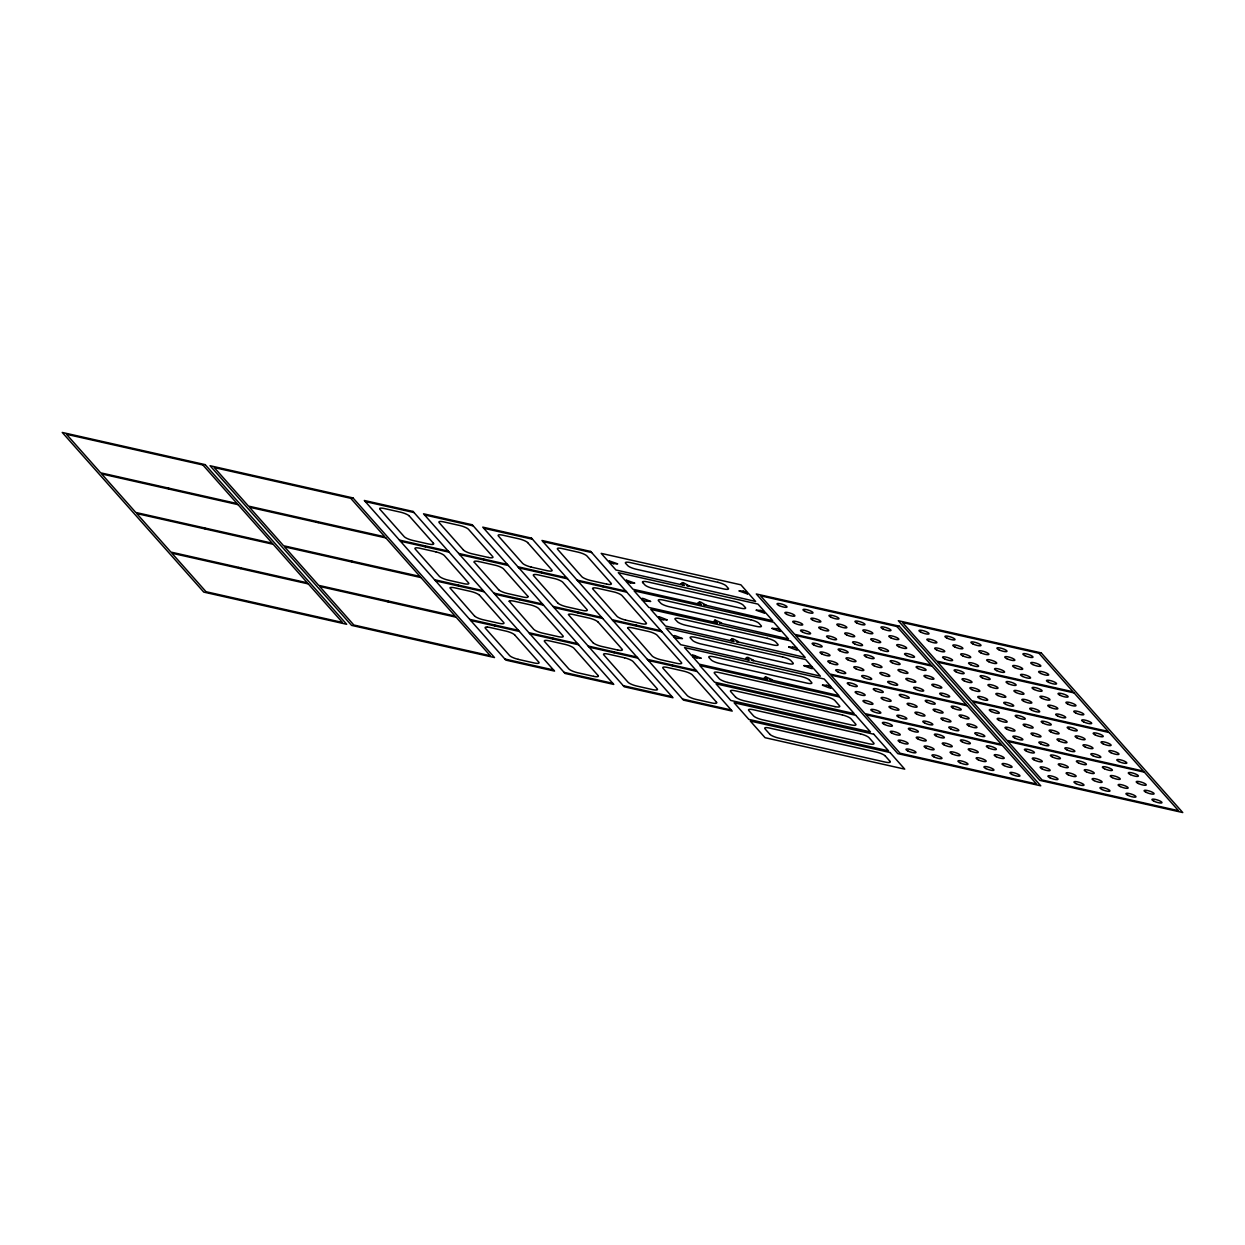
<?xml version="1.0" encoding="UTF-8"?>
<svg xmlns="http://www.w3.org/2000/svg" width="1245" height="1245" viewBox="0 0 1245 1245"><rect width="100%" height="100%" fill="white"/><g stroke="black" fill="none" stroke-linecap="round" stroke-linejoin="round"><path stroke-width="1.5" d="M650.621 601.397L643.992 598.721A6.054 1.385 17.7 0 0 642.716 598.425L642.327 598.378M701.059 658.123L695.317 655.882M771.978 628.429L778.779 631.09A6.054 1.385 17.7 0 0 779.868 631.339L780.335 631.371M788.707 647.073L795.462 649.657A6.054 1.385 17.7 0 0 796.567 649.906L797.018 649.937M803.881 665.733L810.635 668.316A6.054 1.385 17.7 0 0 811.74 668.565L812.191 668.596M822.463 685.232L829.217 687.816A6.054 1.385 17.7 0 0 830.306 688.049L830.773 688.096M458.082 585.368L460.697 586.099M576.513 612.042L579.143 612.773M517.329 598.643L519.85 599.592M422.958 545.699L425.572 546.462M541.388 572.373L544.003 573.136M600.604 585.71L603.218 586.473M493.269 624.928L495.915 625.753M552.484 638.265L555.13 639.09M611.7 651.586L614.345 652.427M670.915 664.923L673.576 665.764M170.596 489.223L168.106 488.429M318.393 522.511L315.934 521.748M240.892 568.514L238.309 567.72M388.689 601.802L386.09 600.977M495.837 625.924L493.222 625.068M554.974 639.276L552.469 638.436M614.267 652.598L611.684 651.773M673.498 665.935L670.899 665.095M168.122 488.258L170.658 489.052M315.934 521.53L318.455 522.34M205.721 528.876L203.184 527.849L205.798 528.705M353.44 562.18L350.997 561.137L353.611 561.977M238.324 567.502L240.97 568.358M386.121 600.79L388.767 601.646M517.375 598.612L519.928 599.436M425.479 546.633L423.004 545.839M543.909 573.291L541.466 572.544M603.156 586.628L600.635 585.819M460.603 586.27L458.129 585.477M579.034 612.929L576.591 612.167M638.249 626.266L635.759 625.317L638.358 626.111M739.234 590.861L743.14 591.188M756.306 610.112L760.228 610.455M650.481 601.475L646.575 601.07M772.087 628.289L776.024 628.694M700.919 658.2L697.013 657.796M788.77 646.84L792.707 647.244M803.943 665.515L807.88 665.919M822.525 684.999L826.462 685.404M714.972 619.994L721.322 622.842A6.054 1.385 17.7 0 1 721.649 623.216M765.41 676.72L771.76 679.568A6.054 1.385 17.7 0 1 772.087 679.941M646.388 601.242L646.046 601.195A6.054 1.385 17.7 0 1 644.941 600.946L641.844 599.592L648.832 607.467L717.369 622.905L714.334 621.613A6.054 1.385 17.7 0 1 713.914 621.177L716.093 621.457L714.91 620.166M658.947 616.96L659.414 616.991A6.054 1.385 17.7 0 1 660.504 617.24L667.304 619.932L663.258 619.636M663.149 619.808L662.838 619.777A6.054 1.385 17.7 0 1 661.64 619.512L658.543 618.158L665.515 626.033L734.052 641.471L730.939 640.117A6.054 1.385 17.7 0 1 730.597 639.743M674.121 635.619L674.588 635.65A6.054 1.385 17.7 0 1 675.677 635.899L682.478 638.592L678.447 638.312M678.338 638.467L678.011 638.452A6.054 1.385 17.7 0 1 676.813 638.187L673.716 636.833L680.688 644.692L749.225 660.13L746.113 658.776A6.054 1.385 17.7 0 1 745.771 658.403M776.086 628.523L776.553 628.569A6.054 1.385 17.7 0 1 777.643 628.803L780.74 630.157L773.767 622.298L634.078 590.83L641.066 598.705L642.187 598.549M692.702 655.119L693.154 655.15A6.054 1.385 17.7 0 1 694.259 655.399L695.286 655.85M696.935 657.951L696.484 657.92A6.054 1.385 17.7 0 1 695.379 657.671L692.282 656.317L699.27 664.192L767.807 679.63L764.772 678.338A6.054 1.385 17.7 0 1 764.352 677.903M792.785 647.089L793.236 647.135A6.054 1.385 17.7 0 1 794.341 647.369L797.438 648.723L790.451 640.848L650.777 609.396L657.749 617.271L658.87 617.115M807.958 665.764L808.41 665.795A6.054 1.385 17.7 0 1 809.515 666.044L812.611 667.398L805.624 659.523L665.951 628.071L672.922 635.946L674.043 635.775M826.54 685.248L826.991 685.279A6.054 1.385 17.7 0 1 828.096 685.528L829.108 685.979M681.108 583.578L683.209 583.998L682.011 582.676L683.458 582.753L688.781 585.741M688.656 585.897L686.586 585.461L755.622 601.46L748.65 593.585L747.514 593.772M698.18 602.845L700.281 603.265L699.083 601.942L700.53 602.02L705.853 605.008M705.728 605.148L703.674 604.728L772.694 620.726L765.722 612.851L764.586 613.038M721.509 623.356L719.47 622.936L788.505 638.918L781.533 631.044L780.413 631.215M730.706 639.619L732.776 640.023L731.593 638.732L732.791 638.701L738.005 641.408A6.054 1.385 17.7 0 1 738.347 641.782M738.192 641.922L736.168 641.502L805.204 657.485L798.216 649.61L797.096 649.781M745.879 658.278L747.949 658.698L746.782 657.407L747.965 657.376L753.178 660.083A6.054 1.385 17.7 0 1 753.521 660.457M753.381 660.581L751.342 660.161L820.377 676.159L813.39 668.285L812.269 668.44M764.461 677.762L766.531 678.183L765.348 676.891M771.869 680.081L769.908 679.661L838.943 695.644L831.971 687.769L830.851 687.925M609.428 560.919L617.676 563.876L613.676 563.627M613.52 563.767L608.961 562.133L615.948 570.008L684.485 585.43L681.015 583.718M626.5 580.186L634.763 583.142L630.748 582.893M630.608 583.033L626.033 581.399L633.02 589.258L701.558 604.697L698.087 602.985M743.265 591.064L747.856 592.698L740.884 584.823L601.195 553.371L608.183 561.246L609.319 561.059M747.358 593.912L739.156 590.986M760.337 610.33L764.928 611.964L757.956 604.09L618.283 572.638L625.255 580.512L626.391 580.31M764.43 613.162L756.229 610.252M365.299 501.579L414.025 512.551M424.514 514.916L473.24 525.888M483.729 528.253L532.455 539.225M542.96 541.575L591.686 552.547M488.211 557.433L471.964 553.776A7.454 1.696 17.7 0 1 463.451 550.072M531.179 567.097L547.426 570.755A7.454 1.696 17.7 0 0 551.909 569.992L527.631 542.571M606.642 584.092L590.395 580.435A7.454 1.696 17.7 0 1 581.882 576.746L557.62 549.325A8.746 1.992 17.7 0 1 557.464 548.5A6.567 1.494 17.7 0 1 559.892 548.189A8.948 2.039 17.7 0 1 562.149 548.563L578.38 552.22A7.454 1.696 17.7 0 1 586.893 555.908L611.171 583.345A7.454 1.696 17.7 0 1 606.657 584.107M399.458 540.097L448.184 551.084M458.674 553.434L507.4 564.405M517.889 566.771L566.615 577.742M577.104 580.108L625.83 591.079M400.439 541.217L449.165 552.189M459.654 554.554L508.38 565.526M518.869 567.876L567.596 578.847M578.085 581.213L626.811 592.184M478.843 561.526L495.666 565.339A6.956 1.587 17.7 0 1 500.334 566.942A7.812 1.79 17.7 0 1 503.54 568.872L527.864 596.308M625.535 620.072L641.766 623.729A7.454 1.696 17.7 0 0 646.248 622.967L621.986 595.546A7.812 1.79 17.7 0 0 618.781 593.6A6.956 1.587 17.7 0 0 614.112 591.997L597.273 588.2A7.454 1.696 17.7 0 0 592.791 588.963L617.069 616.399A7.454 1.696 17.7 0 0 625.519 620.057M434.583 579.734L483.309 590.706M493.798 593.071L542.524 604.043M553.013 606.408L601.74 617.38M612.229 619.745L660.955 630.717M435.563 580.855L484.289 591.826M494.779 594.176L543.505 605.163M553.994 607.513L602.72 618.485M613.225 620.85L661.951 631.822M617.691 650.03L601.444 646.373A7.454 1.696 17.7 0 1 593.025 642.7M469.723 619.372L518.449 630.343M528.938 632.709L577.664 643.681M588.154 646.046L636.88 657.018M647.369 659.383L696.095 670.355M470.703 620.492L519.43 631.464M529.919 633.814L578.645 644.785M589.134 647.151L637.86 658.123M648.349 660.488L697.076 671.46M624.57 657.796L608.323 654.139A8.902 2.039 17.7 0 0 605.801 653.749A6.552 1.494 17.7 0 0 603.592 654.139A8.824 2.008 17.7 0 0 603.794 654.886L628.118 682.338A7.454 1.696 17.7 0 0 636.568 685.995L652.816 689.668A7.454 1.696 17.7 0 0 657.298 688.905L633.036 661.484A7.454 1.696 17.7 0 0 624.585 657.811M727.843 682.493L835.037 706.631M842.414 714.941L735.204 690.804A8.948 2.039 17.7 0 0 732.963 690.43A6.567 1.494 17.7 0 0 730.535 690.742A8.746 1.992 17.7 0 0 730.675 691.566L735.593 697.107M518.138 659.352L534.385 663.009A7.454 1.696 17.7 0 0 538.867 662.231L514.59 634.81M593.6 676.331L577.353 672.673A7.454 1.696 17.7 0 1 568.856 668.985L544.579 641.564A8.824 2.008 17.7 0 1 544.376 640.801A6.552 1.494 17.7 0 1 546.571 640.412A8.902 2.039 17.7 0 1 549.107 640.801L565.354 644.459A7.454 1.696 17.7 0 1 573.852 648.147L598.129 675.584M504.847 659.01L553.574 669.981M564.063 672.347L612.789 683.318M623.278 685.684L672.004 696.655M682.493 699.021L731.22 709.992M809.343 679.941L811.724 682.587A6.661 1.525 17.7 0 1 810.324 683.552A8.341 1.899 17.7 0 1 807.071 683.147L719.361 663.383A8.264 1.883 17.7 0 1 715.673 662.293A6.536 1.494 17.7 0 1 711.315 660.037L708.919 657.469A7.47 1.712 17.7 0 1 713.478 656.753L801.749 676.626A7.096 1.619 17.7 0 1 809.359 679.941M692.625 655.275L691.504 655.43L684.532 647.556L824.206 679.007L831.178 686.882L829.154 686.026M885.164 755.855L890.082 761.411M769.892 734.332L764.975 728.792A8.419 1.93 17.7 0 1 764.897 727.905A6.614 1.51 17.7 0 1 767.558 727.702A9.12 2.085 17.7 0 1 769.503 728.045L876.713 752.182A7.454 1.696 17.7 0 1 885.211 755.871M716.575 702.258L692.251 674.806A7.454 1.696 17.7 0 0 683.801 671.148L667.538 667.476A8.902 2.039 17.7 0 0 665.017 667.071A6.552 1.494 17.7 0 0 662.822 667.476A8.824 2.008 17.7 0 0 663.009 668.223L687.333 695.675A7.454 1.696 17.7 0 0 695.784 699.332L712.031 703.005A7.454 1.696 17.7 0 0 716.513 702.242M597.896 621.846L622.22 649.283A7.454 1.696 17.7 0 1 617.676 650.014M557.853 603.062L533.529 575.626A7.454 1.696 17.7 0 1 538.042 574.848L554.881 578.66A6.956 1.587 17.7 0 1 559.55 580.279A7.812 1.79 17.7 0 1 562.771 582.209L587.08 609.645A7.454 1.696 17.7 0 1 582.567 610.423L566.319 606.735A7.454 1.696 17.7 0 1 557.807 603.047M592.978 642.7L568.389 614.579A6.552 1.494 17.7 0 1 569.743 614.081A8.201 1.867 17.7 0 1 573.198 614.501L589.43 618.158A7.454 1.696 17.7 0 1 597.849 621.831M463.498 550.088L439.174 522.651A8.746 1.992 17.7 0 1 439.034 521.826A6.567 1.494 17.7 0 1 441.446 521.515A8.948 2.039 17.7 0 1 443.702 521.888L459.95 525.546A7.454 1.696 17.7 0 1 468.462 529.249L492.74 556.671A7.454 1.696 17.7 0 1 488.227 557.449M474.314 562.289L498.638 589.725M409.2 515.897L433.525 543.334M479.465 595.172L503.789 622.609A7.454 1.696 17.7 0 1 499.229 623.356L483.013 619.714A7.454 1.696 17.7 0 1 474.594 616.042M474.547 616.026L449.959 587.905A6.552 1.494 17.7 0 1 451.297 587.422A8.201 1.867 17.7 0 1 454.752 587.827L470.999 591.484A7.454 1.696 17.7 0 1 479.418 595.157M642.669 582.535L645.066 585.119A6.536 1.494 17.7 0 0 649.423 587.36A8.264 1.883 17.7 0 0 653.111 588.465L740.822 608.214A8.341 1.899 17.7 0 0 744.074 608.634A6.661 1.525 17.7 0 0 745.475 607.653L743.094 605.023A7.096 1.619 17.7 0 0 735.515 601.708L647.213 581.82A7.47 1.712 17.7 0 0 642.622 582.535M531.164 567.082A7.454 1.696 17.7 0 1 522.667 563.409L498.389 535.988A8.746 1.992 17.7 0 1 498.249 535.163A6.567 1.494 17.7 0 1 500.677 534.852A8.948 2.039 17.7 0 1 502.933 535.226L519.165 538.883A7.454 1.696 17.7 0 1 527.678 542.571M527.818 596.293A7.454 1.696 17.7 0 1 523.351 597.086L507.088 593.414A7.454 1.696 17.7 0 1 498.591 589.71M598.082 675.568A7.454 1.696 17.7 0 1 593.616 676.362M474.361 562.304A7.454 1.696 17.7 0 1 478.827 561.511M379.818 508.489A6.567 1.494 17.7 0 1 382.231 508.178A8.948 2.039 17.7 0 1 384.487 508.567L400.734 512.224A7.454 1.696 17.7 0 1 409.247 515.912M379.818 508.489A8.746 1.992 17.7 0 0 379.958 509.314L404.283 536.751A7.454 1.696 17.7 0 0 412.733 540.423L428.98 544.096A7.454 1.696 17.7 0 0 433.462 543.334M487.355 627.075A6.552 1.494 17.7 0 0 485.161 627.48A8.824 2.008 17.7 0 0 485.363 628.227L509.687 655.664A7.454 1.696 17.7 0 0 518.122 659.321M514.636 634.81A7.454 1.696 17.7 0 0 506.139 631.137L489.892 627.464A8.902 2.039 17.7 0 0 487.355 627.075M735.546 697.091A7.454 1.696 17.7 0 0 744.043 700.779L851.253 724.932A7.454 1.696 17.7 0 0 855.735 724.154L850.864 718.63A7.454 1.696 17.7 0 0 842.414 714.972M727.827 682.478A7.454 1.696 17.7 0 1 719.33 678.805L714.459 673.265A8.419 1.93 17.7 0 1 714.397 672.378A6.614 1.51 17.7 0 1 717.042 672.175A9.12 2.085 17.7 0 1 719.003 672.518L826.198 696.655A7.454 1.696 17.7 0 1 834.71 700.344L839.566 705.884A7.454 1.696 17.7 0 1 835.053 706.646M769.846 734.332A7.454 1.696 17.7 0 0 778.343 738.005L885.553 762.158A7.454 1.696 17.7 0 0 890.035 761.395M509.174 601.242L533.763 629.363A7.454 1.696 17.7 0 0 542.244 633.051L558.476 636.693A7.454 1.696 17.7 0 0 563.051 635.962L538.68 608.509A7.454 1.696 17.7 0 0 530.199 604.805L513.967 601.164A8.201 1.867 17.7 0 0 510.528 600.759A6.552 1.494 17.7 0 0 509.174 601.242M627.604 627.916L652.193 656.037A7.454 1.696 17.7 0 0 660.675 659.726L676.906 663.367A7.454 1.696 17.7 0 0 681.482 662.62L657.111 635.168A7.454 1.696 17.7 0 0 648.645 631.48L632.413 627.838A8.201 1.867 17.7 0 0 628.958 627.418A6.552 1.494 17.7 0 0 627.604 627.916M482.204 559.005L484.787 559.799L482.204 559.005M205.176 464.634L62.25 432.451L203.76 592.106L346.686 624.29L205.176 464.634M352.989 497.922L210.047 465.723L351.557 625.379L494.498 657.562L352.989 497.922M413.044 511.446L364.318 500.474L505.828 660.115L554.554 671.102L413.044 511.446M472.26 524.767L423.533 513.796L565.043 673.452L613.769 684.423L472.26 524.767M531.475 538.105L482.749 527.133L624.259 686.789L672.985 697.76L531.475 538.105M590.69 551.442L541.964 540.47L683.489 700.126L732.216 711.097L590.69 551.442M1041.24 652.894L898.314 620.71L1039.824 780.366L1182.75 812.549L1041.24 652.894M202.919 465.007L66.483 434.287L100.627 472.82L237.064 503.54L202.919 465.007M350.716 498.296L214.28 467.575L248.44 506.092L384.861 536.813L350.716 498.296M1038.968 653.283L902.532 622.547L936.691 661.079L1073.128 691.8L1038.968 653.283M717.851 582.302L630.141 562.553A7.47 1.712 17.7 0 0 625.55 563.269L627.994 565.852A6.536 1.494 17.7 0 0 632.351 568.093A8.264 1.883 17.7 0 0 636.039 569.198L723.734 588.947A8.341 1.899 17.7 0 0 727.002 589.367A6.661 1.525 17.7 0 0 728.387 588.403L726.022 585.757A7.096 1.619 17.7 0 0 718.443 582.458L717.851 582.302M899.232 626.157L756.306 593.974L897.816 753.63L1040.742 785.813L899.232 626.157M896.96 626.531L760.539 595.81L794.683 634.343L931.12 665.063L896.96 626.531M750.735 619.761L663.025 600.012A7.47 1.712 17.7 0 0 658.434 600.728L660.877 603.327A6.536 1.494 17.7 0 0 665.235 605.568A8.264 1.883 17.7 0 0 668.923 606.673L756.618 626.422A8.341 1.899 17.7 0 0 759.886 626.826A6.661 1.525 17.7 0 0 761.271 625.861L758.905 623.216A7.096 1.619 17.7 0 0 751.326 619.917L750.735 619.761M238.044 504.645L101.608 473.925L135.767 512.458L272.204 543.178L238.044 504.645M385.857 537.933L249.42 507.213L283.564 545.73L420.001 576.451L385.857 537.933M1074.108 692.92L937.672 662.184L971.816 700.717L1108.252 731.438L1074.108 692.92M435.859 551.846L419.627 548.189A7.454 1.696 17.7 0 0 415.145 548.967L439.423 576.388A7.454 1.696 17.7 0 0 447.858 580.061L464.12 583.734A7.454 1.696 17.7 0 0 468.602 582.956L444.325 555.535A7.812 1.79 17.7 0 0 441.119 553.605A6.956 1.587 17.7 0 0 436.45 552.002L435.859 551.846M932.1 666.168L795.664 635.448L829.808 673.981L966.244 704.701L932.1 666.168M767.418 638.327L679.708 618.578A7.47 1.712 17.7 0 0 675.117 619.294L677.56 621.878A6.536 1.494 17.7 0 0 681.933 624.134A8.264 1.883 17.7 0 0 685.606 625.239L773.316 644.988A8.341 1.899 17.7 0 0 776.569 645.392A6.661 1.525 17.7 0 0 777.969 644.428L775.588 641.782A7.096 1.619 17.7 0 0 768.009 638.483L767.418 638.327M782.591 657.002L694.881 637.253A7.47 1.712 17.7 0 0 690.29 637.969L692.734 640.553A6.536 1.494 17.7 0 0 697.107 642.793A8.264 1.883 17.7 0 0 700.779 643.898L788.49 663.647A8.341 1.899 17.7 0 0 791.742 664.067A6.661 1.525 17.7 0 0 793.143 663.087L790.762 660.457A7.096 1.619 17.7 0 0 783.183 657.142L782.591 657.002M273.184 544.283L136.748 513.562L170.892 552.08L307.328 582.816L273.184 544.283M420.981 577.571L284.545 546.835L318.704 585.368L455.125 616.088L420.981 577.571M1109.233 732.542L972.796 701.822L1006.956 740.355L1143.392 771.075L1109.233 732.542M967.225 705.806L830.804 675.086L864.948 713.603L1001.385 744.339L967.225 705.806M839.488 696.982L699.799 665.53L714.552 682.167L854.226 713.618L839.488 696.982M308.309 583.921L171.872 553.2L206.032 591.717L342.468 622.453L308.309 583.921M456.121 617.209L319.685 586.473L353.829 625.006L490.265 655.726L456.121 617.209M1144.373 772.18L1007.936 741.46L1042.081 779.992L1178.517 810.713L1144.373 772.18M1002.365 745.444L865.929 714.723L900.073 753.241L1036.509 783.976L1002.365 745.444M855.704 715.284L716.015 683.832L730.768 700.453L870.442 731.904L855.704 715.284M873.788 734.223L734.099 702.756L748.852 719.392L888.525 750.844L873.788 734.223M860.497 733.881L753.303 709.743A8.902 2.039 17.7 0 0 750.766 709.354A6.552 1.494 17.7 0 0 748.572 709.759A8.824 2.008 17.7 0 0 748.759 710.506L753.676 716.046A7.454 1.696 17.7 0 0 762.127 719.703L869.337 743.856A7.454 1.696 17.7 0 0 873.819 743.094L868.948 737.569A7.454 1.696 17.7 0 0 860.513 733.896M890.004 752.509L750.315 721.057L765.068 737.694L904.741 769.145L890.004 752.509M1094.168 780.631A5.276 1.198 17.7 0 0 1102.121 782.14A5.276 1.198 17.7 0 0 1095.055 778.732A5.276 1.198 17.7 0 0 1094.168 780.631M1120.267 786.56A5.276 1.198 17.7 0 0 1128.157 788.007A5.276 1.198 17.7 0 0 1121.014 784.615A5.276 1.198 17.7 0 0 1120.267 786.56M1154.006 801.204A5.276 1.198 17.7 0 0 1161.958 802.714A5.276 1.198 17.7 0 0 1154.893 799.306A5.276 1.198 17.7 0 0 1154.006 801.204M1128.017 795.353A5.276 1.198 17.7 0 0 1135.969 796.862A5.276 1.198 17.7 0 0 1128.904 793.454A5.276 1.198 17.7 0 0 1128.017 795.353M1146.147 792.334A5.276 1.198 17.7 0 0 1154.099 793.843A5.276 1.198 17.7 0 0 1147.018 790.435A5.276 1.198 17.7 0 0 1146.147 792.334M1102.027 789.501A5.276 1.198 17.7 0 0 1109.98 791.011A5.276 1.198 17.7 0 0 1102.914 787.603A5.276 1.198 17.7 0 0 1102.027 789.501M1138.288 783.463A5.276 1.198 17.7 0 0 1146.24 784.972A5.276 1.198 17.7 0 0 1139.159 781.564A5.276 1.198 17.7 0 0 1138.288 783.463M1076.038 783.65A5.276 1.198 17.7 0 0 1083.99 785.159A5.276 1.198 17.7 0 0 1076.925 781.751A5.276 1.198 17.7 0 0 1076.038 783.65M1060.149 695.332A5.276 1.198 17.7 0 0 1068.117 696.826A5.276 1.198 17.7 0 0 1061.036 693.418A5.276 1.198 17.7 0 0 1060.149 695.332M1016.044 692.5A5.276 1.198 17.7 0 0 1023.997 693.994A5.276 1.198 17.7 0 0 1016.932 690.586A5.276 1.198 17.7 0 0 1016.044 692.5M1034.175 689.481A5.276 1.198 17.7 0 0 1042.127 690.975A5.276 1.198 17.7 0 0 1035.046 687.567A5.276 1.198 17.7 0 0 1034.175 689.481M971.925 689.652A5.276 1.198 17.7 0 0 979.877 691.162A5.276 1.198 17.7 0 0 972.812 687.754A5.276 1.198 17.7 0 0 971.925 689.652M990.055 686.649A5.276 1.198 17.7 0 0 998.008 688.143A5.276 1.198 17.7 0 0 990.942 684.734A5.276 1.198 17.7 0 0 990.055 686.649M1008.185 683.629A5.276 1.198 17.7 0 0 1016.138 685.123A5.276 1.198 17.7 0 0 1009.057 681.715A5.276 1.198 17.7 0 0 1008.185 683.629M1048.601 682.307A5.276 1.198 17.7 0 0 1056.569 683.801A5.276 1.198 17.7 0 0 1049.488 680.392A5.276 1.198 17.7 0 0 1048.601 682.307M964.066 680.782A5.276 1.198 17.7 0 0 972.018 682.291A5.276 1.198 17.7 0 0 964.953 678.883A5.276 1.198 17.7 0 0 964.066 680.782M982.196 677.778A5.276 1.198 17.7 0 0 990.149 679.272A5.276 1.198 17.7 0 0 983.083 675.864A5.276 1.198 17.7 0 0 982.196 677.778M1022.627 676.455A5.276 1.198 17.7 0 0 1030.58 677.949A5.276 1.198 17.7 0 0 1023.499 674.541A5.276 1.198 17.7 0 0 1022.627 676.455M1040.742 673.436A5.276 1.198 17.7 0 0 1048.695 674.93A5.276 1.198 17.7 0 0 1041.629 671.522A5.276 1.198 17.7 0 0 1040.742 673.436M956.207 671.926A5.276 1.198 17.7 0 0 964.159 673.42A5.276 1.198 17.7 0 0 957.094 670.012A5.276 1.198 17.7 0 0 956.207 671.926M996.638 670.604A5.276 1.198 17.7 0 0 1004.59 672.098A5.276 1.198 17.7 0 0 997.51 668.689A5.276 1.198 17.7 0 0 996.638 670.604M1014.753 667.585A5.276 1.198 17.7 0 0 1022.721 669.079A5.276 1.198 17.7 0 0 1015.64 665.67A5.276 1.198 17.7 0 0 1014.753 667.585M970.649 664.737A5.276 1.198 17.7 0 0 978.601 666.246A5.276 1.198 17.7 0 0 971.536 662.838A5.276 1.198 17.7 0 0 970.649 664.737M1032.883 664.565A5.276 1.198 17.7 0 0 1040.836 666.059A5.276 1.198 17.7 0 0 1033.77 662.651A5.276 1.198 17.7 0 0 1032.883 664.565M988.779 661.733A5.276 1.198 17.7 0 0 996.731 663.227A5.276 1.198 17.7 0 0 989.65 659.819A5.276 1.198 17.7 0 0 988.779 661.733M1042.034 698.352A5.276 1.198 17.7 0 0 1049.986 699.846A5.276 1.198 17.7 0 0 1042.905 696.437A5.276 1.198 17.7 0 0 1042.034 698.352M1023.904 701.355A5.276 1.198 17.7 0 0 1031.856 702.865A5.276 1.198 17.7 0 0 1024.791 699.457A5.276 1.198 17.7 0 0 1023.904 701.355M979.799 698.523A5.276 1.198 17.7 0 0 987.752 700.032A5.276 1.198 17.7 0 0 980.671 696.624A5.276 1.198 17.7 0 0 979.799 698.523M997.914 695.504A5.276 1.198 17.7 0 0 1005.867 697.013A5.276 1.198 17.7 0 0 998.801 693.605A5.276 1.198 17.7 0 0 997.914 695.504M1068.023 704.203A5.276 1.198 17.7 0 0 1075.976 705.697A5.276 1.198 17.7 0 0 1068.895 702.289A5.276 1.198 17.7 0 0 1068.023 704.203M1077.158 737.974A5.276 1.198 17.7 0 0 1085.111 739.483A5.276 1.198 17.7 0 0 1078.045 736.075A5.276 1.198 17.7 0 0 1077.158 737.974M1059.044 740.993A5.276 1.198 17.7 0 0 1066.996 742.502A5.276 1.198 17.7 0 0 1059.915 739.094A5.276 1.198 17.7 0 0 1059.044 740.993M1014.924 738.16A5.276 1.198 17.7 0 0 1022.876 739.67A5.276 1.198 17.7 0 0 1015.811 736.262A5.276 1.198 17.7 0 0 1014.924 738.16M1095.289 734.97A5.276 1.198 17.7 0 0 1103.241 736.464A5.276 1.198 17.7 0 0 1096.176 733.056A5.276 1.198 17.7 0 0 1095.289 734.97M1033.054 735.141A5.276 1.198 17.7 0 0 1041.007 736.651A5.276 1.198 17.7 0 0 1033.926 733.243A5.276 1.198 17.7 0 0 1033.054 735.141M1051.169 732.122A5.276 1.198 17.7 0 0 1059.121 733.632A5.276 1.198 17.7 0 0 1052.056 730.224A5.276 1.198 17.7 0 0 1051.169 732.122M1069.299 729.119A5.276 1.198 17.7 0 0 1077.252 730.613A5.276 1.198 17.7 0 0 1070.186 727.204A5.276 1.198 17.7 0 0 1069.299 729.119M1007.065 729.29A5.276 1.198 17.7 0 0 1015.017 730.799A5.276 1.198 17.7 0 0 1007.952 727.391A5.276 1.198 17.7 0 0 1007.065 729.29M1025.195 726.271A5.276 1.198 17.7 0 0 1033.148 727.78A5.276 1.198 17.7 0 0 1026.067 724.372A5.276 1.198 17.7 0 0 1025.195 726.271M1043.31 723.267A5.276 1.198 17.7 0 0 1051.262 724.761A5.276 1.198 17.7 0 0 1044.197 721.353A5.276 1.198 17.7 0 0 1043.31 723.267M1083.741 721.929A5.276 1.198 17.7 0 0 1091.694 723.438A5.276 1.198 17.7 0 0 1084.628 720.03A5.276 1.198 17.7 0 0 1083.741 721.929M999.206 720.419A5.276 1.198 17.7 0 0 1007.158 721.929A5.276 1.198 17.7 0 0 1000.077 718.521A5.276 1.198 17.7 0 0 999.206 720.419M1017.321 717.416A5.276 1.198 17.7 0 0 1025.273 718.91A5.276 1.198 17.7 0 0 1018.208 715.501A5.276 1.198 17.7 0 0 1017.321 717.416M1057.752 716.077A5.276 1.198 17.7 0 0 1065.704 717.587A5.276 1.198 17.7 0 0 1058.639 714.179A5.276 1.198 17.7 0 0 1057.752 716.077M1075.882 713.074A5.276 1.198 17.7 0 0 1083.835 714.568A5.276 1.198 17.7 0 0 1076.754 711.16A5.276 1.198 17.7 0 0 1075.882 713.074M991.347 711.549A5.276 1.198 17.7 0 0 999.299 713.058A5.276 1.198 17.7 0 0 992.218 709.65A5.276 1.198 17.7 0 0 991.347 711.549M1031.763 710.226A5.276 1.198 17.7 0 0 1039.715 711.735A5.276 1.198 17.7 0 0 1032.65 708.327A5.276 1.198 17.7 0 0 1031.763 710.226M1049.893 707.222A5.276 1.198 17.7 0 0 1057.845 708.716A5.276 1.198 17.7 0 0 1050.78 705.308A5.276 1.198 17.7 0 0 1049.893 707.222M1005.773 704.374A5.276 1.198 17.7 0 0 1013.726 705.884A5.276 1.198 17.7 0 0 1006.66 702.476A5.276 1.198 17.7 0 0 1005.773 704.374M1086.309 771.76A5.276 1.198 17.7 0 0 1094.262 773.269A5.276 1.198 17.7 0 0 1087.196 769.861A5.276 1.198 17.7 0 0 1086.309 771.76M1104.439 768.741A5.276 1.198 17.7 0 0 1112.392 770.25A5.276 1.198 17.7 0 0 1105.311 766.842A5.276 1.198 17.7 0 0 1104.439 768.741M1042.189 768.928A5.276 1.198 17.7 0 0 1050.142 770.437A5.276 1.198 17.7 0 0 1043.077 767.029A5.276 1.198 17.7 0 0 1042.189 768.928M1060.32 765.908A5.276 1.198 17.7 0 0 1068.272 767.418A5.276 1.198 17.7 0 0 1061.207 764.01A5.276 1.198 17.7 0 0 1060.32 765.908M1078.45 762.889A5.276 1.198 17.7 0 0 1086.403 764.399A5.276 1.198 17.7 0 0 1079.322 760.991A5.276 1.198 17.7 0 0 1078.45 762.889M1118.866 761.567A5.276 1.198 17.7 0 0 1126.834 763.076A5.276 1.198 17.7 0 0 1119.753 759.668A5.276 1.198 17.7 0 0 1118.866 761.567M1034.33 760.057A5.276 1.198 17.7 0 0 1042.283 761.567A5.276 1.198 17.7 0 0 1035.217 758.158A5.276 1.198 17.7 0 0 1034.33 760.057M1052.461 757.038A5.276 1.198 17.7 0 0 1060.413 758.547A5.276 1.198 17.7 0 0 1053.348 755.139A5.276 1.198 17.7 0 0 1052.461 757.038M1092.892 755.715A5.276 1.198 17.7 0 0 1100.845 757.225A5.276 1.198 17.7 0 0 1093.764 753.816A5.276 1.198 17.7 0 0 1092.892 755.715M1110.976 752.696A5.276 1.198 17.7 0 0 1118.959 754.205A5.276 1.198 17.7 0 0 1111.909 750.797A5.276 1.198 17.7 0 0 1110.976 752.696M1026.471 751.186A5.276 1.198 17.7 0 0 1034.424 752.696A5.276 1.198 17.7 0 0 1027.358 749.288A5.276 1.198 17.7 0 0 1026.471 751.186M1066.903 749.863A5.276 1.198 17.7 0 0 1074.855 751.373A5.276 1.198 17.7 0 0 1067.774 747.965A5.276 1.198 17.7 0 0 1066.903 749.863M1085.017 746.844A5.276 1.198 17.7 0 0 1092.986 748.354A5.276 1.198 17.7 0 0 1085.905 744.946A5.276 1.198 17.7 0 0 1085.017 746.844M1103.148 743.841A5.276 1.198 17.7 0 0 1111.1 745.335A5.276 1.198 17.7 0 0 1104.035 741.927A5.276 1.198 17.7 0 0 1103.148 743.841M1040.913 744.012A5.276 1.198 17.7 0 0 1048.866 745.522A5.276 1.198 17.7 0 0 1041.8 742.113A5.276 1.198 17.7 0 0 1040.913 744.012M1112.299 777.611A5.276 1.198 17.7 0 0 1120.251 779.121A5.276 1.198 17.7 0 0 1113.17 775.713A5.276 1.198 17.7 0 0 1112.299 777.611M1050.017 777.798A5.276 1.198 17.7 0 0 1058.001 779.308A5.276 1.198 17.7 0 0 1050.951 775.9A5.276 1.198 17.7 0 0 1050.017 777.798M1130.413 774.608A5.276 1.198 17.7 0 0 1138.381 776.102A5.276 1.198 17.7 0 0 1131.3 772.694A5.276 1.198 17.7 0 0 1130.413 774.608M1068.179 774.779A5.276 1.198 17.7 0 0 1076.131 776.289A5.276 1.198 17.7 0 0 1069.066 772.88A5.276 1.198 17.7 0 0 1068.179 774.779M944.659 658.885A5.276 1.198 17.7 0 0 952.612 660.395A5.276 1.198 17.7 0 0 945.546 656.986A5.276 1.198 17.7 0 0 944.659 658.885M1006.894 658.714A5.276 1.198 17.7 0 0 1014.846 660.208A5.276 1.198 17.7 0 0 1007.781 656.8A5.276 1.198 17.7 0 0 1006.894 658.714M962.79 655.882A5.276 1.198 17.7 0 0 970.742 657.376A5.276 1.198 17.7 0 0 963.661 653.967A5.276 1.198 17.7 0 0 962.79 655.882M1025.024 655.695A5.276 1.198 17.7 0 0 1032.976 657.189A5.276 1.198 17.7 0 0 1025.911 653.781A5.276 1.198 17.7 0 0 1025.024 655.695M980.904 652.862A5.276 1.198 17.7 0 0 988.857 654.356A5.276 1.198 17.7 0 0 981.791 650.948A5.276 1.198 17.7 0 0 980.904 652.862M936.8 650.03A5.276 1.198 17.7 0 0 944.753 651.524A5.276 1.198 17.7 0 0 937.687 648.116A5.276 1.198 17.7 0 0 936.8 650.03M999.035 649.843A5.276 1.198 17.7 0 0 1006.987 651.337A5.276 1.198 17.7 0 0 999.922 647.929A5.276 1.198 17.7 0 0 999.035 649.843M954.931 647.011A5.276 1.198 17.7 0 0 962.883 648.505A5.276 1.198 17.7 0 0 955.802 645.097A5.276 1.198 17.7 0 0 954.931 647.011M973.045 643.992A5.276 1.198 17.7 0 0 980.998 645.486A5.276 1.198 17.7 0 0 973.932 642.078A5.276 1.198 17.7 0 0 973.045 643.992M928.941 641.159A5.276 1.198 17.7 0 0 936.894 642.653A5.276 1.198 17.7 0 0 929.813 639.245A5.276 1.198 17.7 0 0 928.941 641.159M947.056 638.14A5.276 1.198 17.7 0 0 955.008 639.634A5.276 1.198 17.7 0 0 947.943 636.226A5.276 1.198 17.7 0 0 947.056 638.14M921.082 632.289A5.276 1.198 17.7 0 0 929.035 633.783A5.276 1.198 17.7 0 0 921.954 630.375A5.276 1.198 17.7 0 0 921.082 632.289M985.978 768.601A5.276 1.198 17.7 0 0 993.946 770.126A5.276 1.198 17.7 0 0 986.911 766.718A5.276 1.198 17.7 0 0 985.978 768.601M1004.108 765.582A5.276 1.198 17.7 0 0 1012.076 767.107A5.276 1.198 17.7 0 0 1005.042 763.699A5.276 1.198 17.7 0 0 1004.108 765.582M959.988 762.749A5.276 1.198 17.7 0 0 967.972 764.259A5.276 1.198 17.7 0 0 960.922 760.866A5.276 1.198 17.7 0 0 959.988 762.749M996.249 756.711A5.276 1.198 17.7 0 0 1004.217 758.236A5.276 1.198 17.7 0 0 997.167 754.828A5.276 1.198 17.7 0 0 996.249 756.711M933.999 756.898A5.276 1.198 17.7 0 0 941.983 758.407A5.276 1.198 17.7 0 0 934.933 755.015A5.276 1.198 17.7 0 0 933.999 756.898M978.259 759.808A5.276 1.198 17.7 0 0 986.164 761.271A5.276 1.198 17.7 0 0 979.006 757.863A5.276 1.198 17.7 0 0 978.259 759.808M1011.967 774.452A5.276 1.198 17.7 0 0 1019.935 775.977A5.276 1.198 17.7 0 0 1012.901 772.569A5.276 1.198 17.7 0 0 1011.967 774.452M968.968 725.944A5.276 1.198 17.7 0 0 976.951 727.469A5.276 1.198 17.7 0 0 969.902 724.061A5.276 1.198 17.7 0 0 968.968 725.944M924.864 723.112A5.276 1.198 17.7 0 0 932.832 724.637A5.276 1.198 17.7 0 0 925.798 721.228A5.276 1.198 17.7 0 0 924.864 723.112M884.432 724.434A5.276 1.198 17.7 0 0 892.4 725.959A5.276 1.198 17.7 0 0 885.366 722.551A5.276 1.198 17.7 0 0 884.432 724.434M943.025 720.108A5.276 1.198 17.7 0 0 950.978 721.602A5.276 1.198 17.7 0 0 943.897 718.194A5.276 1.198 17.7 0 0 943.025 720.108M961.14 717.089A5.276 1.198 17.7 0 0 969.092 718.583A5.276 1.198 17.7 0 0 962.027 715.19A5.276 1.198 17.7 0 0 961.14 717.089M898.874 717.26A5.276 1.198 17.7 0 0 906.842 718.785A5.276 1.198 17.7 0 0 899.808 715.377A5.276 1.198 17.7 0 0 898.874 717.26M952.129 753.879A5.276 1.198 17.7 0 0 960.097 755.404A5.276 1.198 17.7 0 0 953.063 751.996A5.276 1.198 17.7 0 0 952.129 753.879M970.26 750.86A5.276 1.198 17.7 0 0 978.228 752.385A5.276 1.198 17.7 0 0 971.193 748.976A5.276 1.198 17.7 0 0 970.26 750.86M988.421 747.856A5.276 1.198 17.7 0 0 996.373 749.35A5.276 1.198 17.7 0 0 989.293 745.957A5.276 1.198 17.7 0 0 988.421 747.856M908.025 751.046A5.276 1.198 17.7 0 0 915.993 752.556A5.276 1.198 17.7 0 0 908.943 749.163A5.276 1.198 17.7 0 0 908.025 751.046M926.14 748.027A5.276 1.198 17.7 0 0 934.123 749.552A5.276 1.198 17.7 0 0 927.074 746.144A5.276 1.198 17.7 0 0 926.14 748.027M944.27 745.008A5.276 1.198 17.7 0 0 952.238 746.533A5.276 1.198 17.7 0 0 945.204 743.125A5.276 1.198 17.7 0 0 944.27 745.008M962.401 741.989A5.276 1.198 17.7 0 0 970.369 743.514A5.276 1.198 17.7 0 0 963.319 740.106A5.276 1.198 17.7 0 0 962.401 741.989M900.151 742.176A5.276 1.198 17.7 0 0 908.134 743.685A5.276 1.198 17.7 0 0 901.084 740.293A5.276 1.198 17.7 0 0 900.151 742.176M918.281 739.156A5.276 1.198 17.7 0 0 926.249 740.682A5.276 1.198 17.7 0 0 919.215 737.273A5.276 1.198 17.7 0 0 918.281 739.156M976.874 734.83A5.276 1.198 17.7 0 0 984.826 736.324A5.276 1.198 17.7 0 0 977.745 732.916A5.276 1.198 17.7 0 0 976.874 734.83M936.411 736.137A5.276 1.198 17.7 0 0 944.379 737.662A5.276 1.198 17.7 0 0 937.329 734.254A5.276 1.198 17.7 0 0 936.411 736.137M892.291 733.305A5.276 1.198 17.7 0 0 900.275 734.83A5.276 1.198 17.7 0 0 893.225 731.422A5.276 1.198 17.7 0 0 892.291 733.305M950.884 728.979A5.276 1.198 17.7 0 0 958.837 730.473A5.276 1.198 17.7 0 0 951.756 727.064A5.276 1.198 17.7 0 0 950.884 728.979M910.422 730.286A5.276 1.198 17.7 0 0 918.39 731.811A5.276 1.198 17.7 0 0 911.356 728.403A5.276 1.198 17.7 0 0 910.422 730.286M917.036 714.256A5.276 1.198 17.7 0 0 924.988 715.75A5.276 1.198 17.7 0 0 917.907 712.342A5.276 1.198 17.7 0 0 917.036 714.256M935.151 711.237A5.276 1.198 17.7 0 0 943.103 712.731A5.276 1.198 17.7 0 0 936.038 709.339A5.276 1.198 17.7 0 0 935.151 711.237M953.281 708.218A5.276 1.198 17.7 0 0 961.233 709.712A5.276 1.198 17.7 0 0 954.168 706.32A5.276 1.198 17.7 0 0 953.281 708.218M872.885 711.409A5.276 1.198 17.7 0 0 880.853 712.934A5.276 1.198 17.7 0 0 873.819 709.525A5.276 1.198 17.7 0 0 872.885 711.409M891.015 708.389A5.276 1.198 17.7 0 0 898.983 709.915A5.276 1.198 17.7 0 0 891.934 706.506A5.276 1.198 17.7 0 0 891.015 708.389M909.161 705.386A5.276 1.198 17.7 0 0 917.129 706.88A5.276 1.198 17.7 0 0 910.048 703.487A5.276 1.198 17.7 0 0 909.161 705.386M927.292 702.367A5.276 1.198 17.7 0 0 935.244 703.861A5.276 1.198 17.7 0 0 928.179 700.468A5.276 1.198 17.7 0 0 927.292 702.367M865.026 702.538A5.276 1.198 17.7 0 0 872.994 704.063A5.276 1.198 17.7 0 0 865.96 700.655A5.276 1.198 17.7 0 0 865.026 702.538M883.187 699.534A5.276 1.198 17.7 0 0 891.14 701.028A5.276 1.198 17.7 0 0 884.059 697.62A5.276 1.198 17.7 0 0 883.187 699.534M901.302 696.515A5.276 1.198 17.7 0 0 909.255 698.009A5.276 1.198 17.7 0 0 902.189 694.617A5.276 1.198 17.7 0 0 901.302 696.515M941.734 695.192A5.276 1.198 17.7 0 0 949.686 696.686A5.276 1.198 17.7 0 0 942.621 693.294A5.276 1.198 17.7 0 0 941.734 695.192M857.167 693.667A5.276 1.198 17.7 0 0 865.135 695.192A5.276 1.198 17.7 0 0 858.085 691.784A5.276 1.198 17.7 0 0 857.167 693.667M915.744 689.341A5.276 1.198 17.7 0 0 923.697 690.835A5.276 1.198 17.7 0 0 916.631 687.427A5.276 1.198 17.7 0 0 915.744 689.341M875.313 690.664A5.276 1.198 17.7 0 0 883.281 692.158A5.276 1.198 17.7 0 0 876.2 688.765A5.276 1.198 17.7 0 0 875.313 690.664M933.875 686.322A5.276 1.198 17.7 0 0 941.827 687.816A5.276 1.198 17.7 0 0 934.762 684.423A5.276 1.198 17.7 0 0 933.875 686.322M889.755 683.489A5.276 1.198 17.7 0 0 897.707 684.983A5.276 1.198 17.7 0 0 890.642 681.575A5.276 1.198 17.7 0 0 889.755 683.489M849.308 684.797A5.276 1.198 17.7 0 0 857.276 686.322A5.276 1.198 17.7 0 0 850.226 682.914A5.276 1.198 17.7 0 0 849.308 684.797M907.885 680.47A5.276 1.198 17.7 0 0 915.838 681.964A5.276 1.198 17.7 0 0 908.772 678.572A5.276 1.198 17.7 0 0 907.885 680.47M926.015 677.451A5.276 1.198 17.7 0 0 933.968 678.945A5.276 1.198 17.7 0 0 926.887 675.553A5.276 1.198 17.7 0 0 926.015 677.451M863.765 677.638A5.276 1.198 17.7 0 0 871.733 679.132A5.276 1.198 17.7 0 0 864.653 675.724A5.276 1.198 17.7 0 0 863.765 677.638M872.761 640.833A5.276 1.198 17.7 0 0 880.713 642.327A5.276 1.198 17.7 0 0 873.632 638.934A5.276 1.198 17.7 0 0 872.761 640.833M854.63 643.852A5.276 1.198 17.7 0 0 862.583 645.346A5.276 1.198 17.7 0 0 855.502 641.953A5.276 1.198 17.7 0 0 854.63 643.852M890.875 637.813A5.276 1.198 17.7 0 0 898.828 639.308A5.276 1.198 17.7 0 0 891.762 635.915A5.276 1.198 17.7 0 0 890.875 637.813M828.641 638A5.276 1.198 17.7 0 0 836.593 639.494A5.276 1.198 17.7 0 0 829.528 636.102A5.276 1.198 17.7 0 0 828.641 638M881.896 674.619A5.276 1.198 17.7 0 0 889.848 676.113A5.276 1.198 17.7 0 0 882.783 672.72A5.276 1.198 17.7 0 0 881.896 674.619M900.026 671.6A5.276 1.198 17.7 0 0 907.979 673.094A5.276 1.198 17.7 0 0 900.898 669.701A5.276 1.198 17.7 0 0 900.026 671.6M837.792 671.786A5.276 1.198 17.7 0 0 845.744 673.28A5.276 1.198 17.7 0 0 838.663 669.872A5.276 1.198 17.7 0 0 837.792 671.786M918.156 668.581A5.276 1.198 17.7 0 0 926.109 670.075A5.276 1.198 17.7 0 0 919.028 666.682A5.276 1.198 17.7 0 0 918.156 668.581M855.906 668.767A5.276 1.198 17.7 0 0 863.859 670.261A5.276 1.198 17.7 0 0 856.793 666.853A5.276 1.198 17.7 0 0 855.906 668.767M874.037 665.748A5.276 1.198 17.7 0 0 881.989 667.242A5.276 1.198 17.7 0 0 874.924 663.85A5.276 1.198 17.7 0 0 874.037 665.748M892.167 662.729A5.276 1.198 17.7 0 0 900.119 664.223A5.276 1.198 17.7 0 0 893.038 660.83A5.276 1.198 17.7 0 0 892.167 662.729M829.917 662.916A5.276 1.198 17.7 0 0 837.869 664.41A5.276 1.198 17.7 0 0 830.804 661.002A5.276 1.198 17.7 0 0 829.917 662.916M848.047 659.897A5.276 1.198 17.7 0 0 856 661.391A5.276 1.198 17.7 0 0 848.934 657.998A5.276 1.198 17.7 0 0 848.047 659.897M866.178 656.878A5.276 1.198 17.7 0 0 874.13 658.372A5.276 1.198 17.7 0 0 867.049 654.979A5.276 1.198 17.7 0 0 866.178 656.878M822.058 654.045A5.276 1.198 17.7 0 0 830.01 655.539A5.276 1.198 17.7 0 0 822.945 652.147A5.276 1.198 17.7 0 0 822.058 654.045M840.188 651.026A5.276 1.198 17.7 0 0 848.141 652.52A5.276 1.198 17.7 0 0 841.075 649.127A5.276 1.198 17.7 0 0 840.188 651.026M814.199 645.175A5.276 1.198 17.7 0 0 822.151 646.669A5.276 1.198 17.7 0 0 815.086 643.276A5.276 1.198 17.7 0 0 814.199 645.175M906.609 655.555A5.276 1.198 17.7 0 0 914.561 657.049A5.276 1.198 17.7 0 0 907.481 653.656A5.276 1.198 17.7 0 0 906.609 655.555M880.62 649.703A5.276 1.198 17.7 0 0 888.572 651.197A5.276 1.198 17.7 0 0 881.491 647.805A5.276 1.198 17.7 0 0 880.62 649.703M898.734 646.684A5.276 1.198 17.7 0 0 906.687 648.178A5.276 1.198 17.7 0 0 899.621 644.785A5.276 1.198 17.7 0 0 898.734 646.684M846.771 634.981A5.276 1.198 17.7 0 0 854.724 636.475A5.276 1.198 17.7 0 0 847.643 633.082A5.276 1.198 17.7 0 0 846.771 634.981M864.886 631.962A5.276 1.198 17.7 0 0 872.838 633.456A5.276 1.198 17.7 0 0 865.773 630.063A5.276 1.198 17.7 0 0 864.886 631.962M802.651 632.149A5.276 1.198 17.7 0 0 810.604 633.643A5.276 1.198 17.7 0 0 803.539 630.235A5.276 1.198 17.7 0 0 802.651 632.149M883.016 628.943A5.276 1.198 17.7 0 0 890.969 630.452A5.276 1.198 17.7 0 0 883.903 627.044A5.276 1.198 17.7 0 0 883.016 628.943M820.782 629.13A5.276 1.198 17.7 0 0 828.734 630.624A5.276 1.198 17.7 0 0 821.653 627.231A5.276 1.198 17.7 0 0 820.782 629.13M838.897 626.111A5.276 1.198 17.7 0 0 846.865 627.604A5.276 1.198 17.7 0 0 839.784 624.212A5.276 1.198 17.7 0 0 838.897 626.111M857.027 623.091A5.276 1.198 17.7 0 0 864.979 624.601A5.276 1.198 17.7 0 0 857.914 621.193A5.276 1.198 17.7 0 0 857.027 623.091M794.792 623.278A5.276 1.198 17.7 0 0 802.745 624.772A5.276 1.198 17.7 0 0 795.679 621.379A5.276 1.198 17.7 0 0 794.792 623.278M812.923 620.259A5.276 1.198 17.7 0 0 820.875 621.753A5.276 1.198 17.7 0 0 813.794 618.36A5.276 1.198 17.7 0 0 812.923 620.259M831.037 617.24A5.276 1.198 17.7 0 0 838.99 618.734A5.276 1.198 17.7 0 0 831.925 615.341A5.276 1.198 17.7 0 0 831.037 617.24M786.933 614.408A5.276 1.198 17.7 0 0 794.886 615.901A5.276 1.198 17.7 0 0 787.805 612.509A5.276 1.198 17.7 0 0 786.933 614.408M805.048 611.388A5.276 1.198 17.7 0 0 813.016 612.882A5.276 1.198 17.7 0 0 805.935 609.49A5.276 1.198 17.7 0 0 805.048 611.388M779.074 605.537A5.276 1.198 17.7 0 0 787.027 607.031A5.276 1.198 17.7 0 0 779.946 603.638A5.276 1.198 17.7 0 0 779.074 605.537"/></g></svg>
